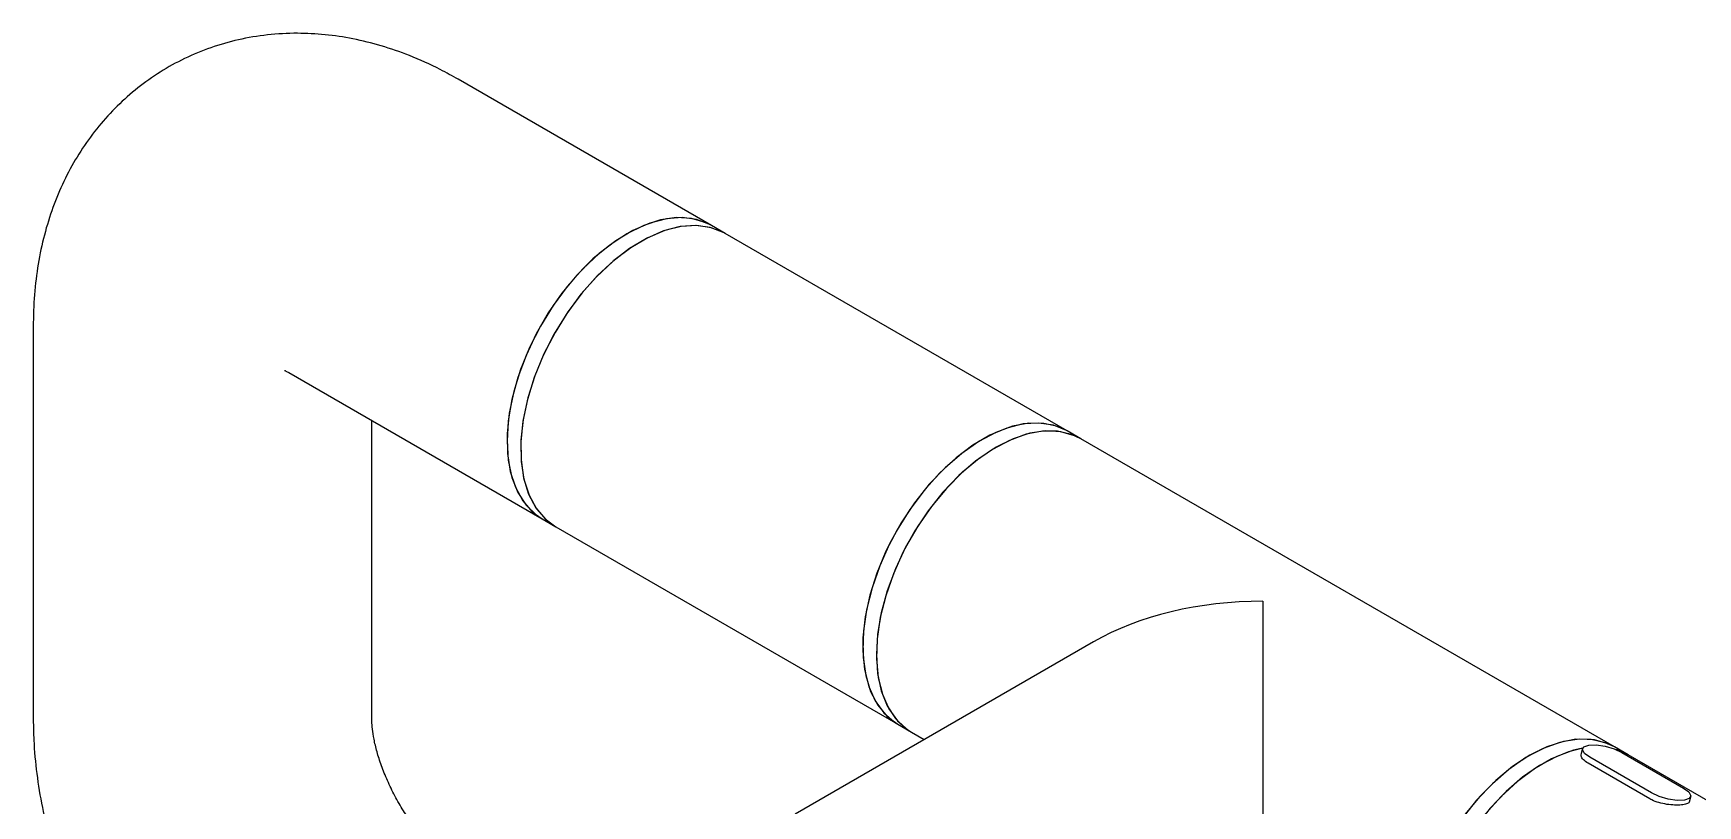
# Model space of a CAD drawing. Extents: x -1084 to 1049, y -151 to 450.
# Drawn here: x -517.2 to -445.6, y 358.5 to 391.7 of the extents above; entities that cross this region are included whole.
import ezdxf

# ---------------------------------------------------------------- set-up
doc = ezdxf.new("R2010")
doc.units = 0
doc.header["$LTSCALE"] = 23.1
doc.header["$MEASUREMENT"] = 0
doc.layers.get('0').update_dxf_attribs({"linetype": 'CONTINUOUS'})

msp = doc.modelspace()

# ---------------------------------------------------------------- linework, layer by layer
at = {"color": 7, "linetype": 'Continuous', "lineweight": 25}
for p, q in [((-488.04816, 383.45342), (-498.9483, 389.74593)), ((-487.45896, 383.11328), (-488.04816, 383.45342)), ((-472.72905, 374.60988), (-487.45896, 383.11328)), ((-517.24937, 379.17854), (-517.24937, 362.16898)), ((-506.23864, 377.11732), (-495.33851, 370.8248)), ((-502.66749, 362.16898), (-502.66749, 375.05574)), ((-472.13985, 374.26974), (-472.72905, 374.60988)), ((-449.16118, 361.00444), (-472.13985, 374.26974)), ((-495.33851, 370.8248), (-494.74931, 370.48466)), ((-494.74931, 370.48466), (-480.01939, 361.98126)), ((-464.29569, 367.27613), (-464.29569, 352.90416)), ((-471.58603, 365.53278), (-484.43837, 358.11328)), ((-480.01939, 361.98126), (-479.43019, 361.64113)), ((-479.43019, 361.64113), (-478.87875, 361.32278)), ((-450.53346, 360.93244), (-450.59138, 360.71767)), ((-447.56743, 359.02603), (-450.21882, 360.55664)), ((-448.57198, 360.6643), (-449.16118, 361.00444)), ((-448.83683, 360.76584), (-446.18544, 359.23523)), ((-309.41427, 280.33027), (-448.57198, 360.6643)), ((-447.6367, 358.76917), (-450.28809, 360.29978)), ((-445.92872, 358.64466), (-445.8708, 358.85943))]:
    msp.add_line(p, q, dxfattribs=at)
at = {"color": 7, "linetype": 'Continuous', "lineweight": 25, "flags": 128}
for points in [[(-488.04816, 383.45342), (-488.31722, 383.58734), (-488.90607, 383.75643), (-489.55167, 383.79082), (-490.24087, 383.68979), (-490.95963, 383.45542), (-491.69333, 383.09246), (-492.42703, 382.6083), (-493.1458, 382.01281), (-493.83499, 381.31811), (-494.48059, 380.53833), (-495.06945, 379.68936), (-495.58958, 378.78847), (-496.03039, 377.854), (-496.38291, 376.90498), (-496.63997, 375.96073), (-496.79633, 375.04046), (-496.8488, 374.16292)], [(-488.04816, 383.45342), (-488.11926, 383.49289), (-488.68441, 383.71033), (-489.31081, 383.794), (-489.98572, 383.74219), (-490.69538, 383.55596), (-491.42536, 383.23911), (-492.1608, 382.79807), (-492.88672, 382.24184), (-493.58834, 381.58172), (-494.25139, 380.83117), (-494.86237, 380.00546), (-495.40883, 379.1214), (-495.87965, 378.19699), (-496.26526, 377.25104), (-496.55779, 376.30281), (-496.75129, 375.37161), (-496.84184, 374.47638), (-496.82757, 373.63537), (-496.70878, 372.86568), (-496.48789, 372.18298), (-496.1694, 371.60117), (-495.75979, 371.13211), (-495.33851, 370.8248)], [(-487.45896, 383.11328), (-487.53007, 383.15276), (-488.09521, 383.37019), (-488.72162, 383.45386), (-489.39652, 383.40205), (-490.10619, 383.21583), (-490.83617, 382.89897), (-491.5716, 382.45793), (-492.29752, 381.9017), (-492.99915, 381.24159), (-493.6622, 380.49104), (-494.27317, 379.66533), (-494.81963, 378.78127), (-495.29046, 377.85685), (-495.67606, 376.9109), (-495.96859, 375.96267), (-496.1621, 375.03147), (-496.25264, 374.13625), (-496.23837, 373.29523), (-496.11958, 372.52554), (-495.8987, 371.84284), (-495.58021, 371.26104), (-495.1706, 370.79197), (-494.74931, 370.48466)], [(-487.45896, 383.11328), (-487.48935, 383.13053), (-488.04928, 383.35814), (-488.67139, 383.45222), (-489.34303, 383.41087), (-490.05052, 383.23491), (-490.77946, 382.92793), (-491.51501, 382.49619), (-492.2422, 381.94847), (-492.94621, 381.29592), (-493.61273, 380.55182), (-494.22818, 379.73133), (-494.78003, 378.85115), (-495.25705, 377.92918), (-495.64953, 376.98421), (-495.94948, 376.03547), (-496.1508, 375.10227), (-496.24937, 374.20361), (-496.24321, 373.35779), (-496.13243, 372.58201), (-495.91928, 371.89209), (-495.60812, 371.30205), (-495.20526, 370.82391), (-494.74931, 370.48466)], [(-472.72905, 374.60988), (-473.12194, 374.79235), (-473.72433, 374.93206), (-474.38067, 374.93667), (-475.07758, 374.80608), (-475.8009, 374.54296), (-476.53588, 374.15267), (-477.26758, 373.64313), (-477.98108, 373.02474), (-478.66188, 372.31008), (-479.29611, 371.51369), (-479.87085, 370.65179), (-480.37441, 369.74192), (-480.79655, 368.80261), (-481.12865, 367.85298), (-481.36397, 366.91236), (-481.49771, 365.99989), (-481.52715, 365.13416), (-481.4517, 364.33279), (-481.27288, 363.61209), (-480.99434, 362.98673), (-480.62174, 362.46944)], [(-472.72905, 374.60988), (-472.75943, 374.62713), (-473.31936, 374.85474), (-473.94148, 374.94882), (-474.61311, 374.90746), (-475.32061, 374.73151), (-476.04954, 374.42453), (-476.78509, 373.99279), (-477.51228, 373.44507), (-478.21629, 372.79252), (-478.88281, 372.04842), (-479.49826, 371.22793), (-480.05011, 370.34774), (-480.52714, 369.42578), (-480.91962, 368.48081), (-481.21957, 367.53207), (-481.42088, 366.59887), (-481.51946, 365.70021), (-481.51329, 364.85439), (-481.40251, 364.07861), (-481.18937, 363.38869), (-480.8782, 362.79865), (-480.47535, 362.32051), (-480.01939, 361.98126)], [(-472.13985, 374.26974), (-472.40891, 374.40367), (-472.99776, 374.57276), (-473.64336, 374.60715), (-474.33256, 374.50612), (-475.05132, 374.27174), (-475.78502, 373.90878), (-476.51872, 373.42463), (-477.23749, 372.82914), (-477.92668, 372.13444), (-478.57228, 371.35466), (-479.16114, 370.50569), (-479.68127, 369.6048), (-480.12208, 368.67033), (-480.4746, 367.72131), (-480.73166, 366.77705), (-480.88802, 365.85679), (-480.94049, 364.97925), (-480.88802, 364.16229), (-480.73166, 363.42255), (-480.4746, 362.77509), (-480.12208, 362.23308), (-479.68127, 361.80757), (-479.43019, 361.64113)], [(-472.13985, 374.26974), (-472.53274, 374.45222), (-473.13513, 374.59192), (-473.79147, 374.59653), (-474.48839, 374.46595), (-475.2117, 374.20283), (-475.94668, 373.81253), (-476.67838, 373.303), (-477.39189, 372.6846), (-478.07268, 371.96994), (-478.70691, 371.17355), (-479.28165, 370.31165), (-479.78522, 369.40178), (-480.20735, 368.46247), (-480.53945, 367.51284), (-480.77477, 366.57222), (-480.90852, 365.65976), (-480.93796, 364.79403), (-480.8625, 363.99265), (-480.68368, 363.27195), (-480.40514, 362.64659), (-480.03255, 362.1293)], [(-496.8488, 374.16292), (-496.79633, 373.34596), (-496.63997, 372.60622), (-496.38291, 371.95876), (-496.03039, 371.41676), (-495.58958, 370.99124), (-495.33851, 370.8248)], [(-480.62174, 362.46944), (-480.16268, 362.07076), (-480.01939, 361.98126)], [(-480.03255, 362.1293), (-479.57348, 361.73062), (-479.43019, 361.64113)], [(-449.16118, 361.00444), (-449.43023, 361.13836), (-450.01909, 361.30746), (-450.66469, 361.34184), (-451.35388, 361.24082), (-452.07265, 361.00644), (-452.80635, 360.64348), (-453.54005, 360.15933), (-454.25881, 359.56384), (-454.94801, 358.86913), (-455.59361, 358.08936), (-456.18246, 357.24038), (-456.70259, 356.33949), (-457.14341, 355.40502), (-457.49593, 354.456), (-457.75299, 353.51175), (-457.90935, 352.59148), (-457.96182, 351.71394), (-457.90935, 350.89698), (-457.75299, 350.15725), (-457.49593, 349.50978), (-457.14341, 348.96778), (-456.70259, 348.54226), (-456.45152, 348.37582)], [(-449.16118, 361.00444), (-449.55407, 361.18691), (-450.15646, 361.32662), (-450.8128, 361.33123), (-451.50971, 361.20064), (-452.23303, 360.93752), (-452.96801, 360.54722), (-453.69971, 360.03769), (-454.41321, 359.4193), (-455.09401, 358.70463), (-455.72824, 357.90824), (-456.30298, 357.04634), (-456.80655, 356.13648), (-457.22868, 355.19717), (-457.56078, 354.24754), (-457.7961, 353.30691), (-457.92984, 352.39445), (-457.95929, 351.52872), (-457.88383, 350.72735), (-457.70501, 350.00665), (-457.42647, 349.38129), (-457.05387, 348.864)], [(-450.52726, 360.94999), (-450.92052, 360.86051), (-451.64383, 360.59739), (-452.37882, 360.20709), (-453.11051, 359.69756), (-453.82402, 359.07916), (-454.50481, 358.3645), (-455.13904, 357.56811), (-455.71378, 356.70621), (-456.21735, 355.79634), (-456.63948, 354.85703), (-456.97159, 353.9074), (-457.2069, 352.96678), (-457.34065, 352.05432), (-457.37199, 351.46766)], [(-450.52726, 360.94999), (-451.13966, 360.79389), (-451.86812, 360.49117), (-452.60369, 360.06344), (-453.33139, 359.5194), (-454.03641, 358.87012), (-454.70439, 358.12883), (-455.32174, 357.31061), (-455.87589, 356.43212), (-456.35556, 355.51124), (-456.75098, 354.56673), (-457.05411, 353.6178)], [(-450.21882, 360.55664), (-450.44806, 360.72731), (-450.53721, 360.88792), (-450.47269, 361.01402), (-450.26432, 361.08641), (-449.94382, 361.09408), (-449.56, 361.03585), (-449.17127, 360.92059), (-448.83683, 360.76584)], [(-448.57198, 360.6643), (-448.585, 360.67177), (-449.08643, 360.88727)], [(-448.57198, 360.6643), (-448.96487, 360.84677), (-449.08643, 360.88727)], [(-446.18544, 359.23523), (-445.9562, 359.06456), (-445.86705, 358.90395), (-445.93157, 358.77785), (-446.13994, 358.70546), (-446.46044, 358.6978), (-446.84426, 358.75603), (-447.23299, 358.87129), (-447.56743, 359.02603)]]:
    msp.add_lwpolyline(points, dxfattribs=at)
at = {"color": 7, "linetype": 'Continuous', "lineweight": 25}
msp.add_ellipse((-464.29569, 361.32278), major_axis=(10.31094, 0), ratio=0.57738155, start_param=1.57079633, end_param=2.35611323, dxfattribs=at)
for points, knots in [([(-498.9483, 389.74593), (-499.20468, 389.8887), (-499.89087, 390.27082), (-500.99616, 390.76652), (-502.2547, 391.20402), (-503.46966, 391.50429), (-504.67477, 391.68443), (-505.90768, 391.74781), (-507.15853, 391.68097), (-508.41151, 391.47119), (-509.60744, 391.12855), (-510.73627, 390.66188), (-511.79042, 390.08021), (-512.76309, 389.39283), (-513.6488, 388.60896), (-514.44343, 387.73722), (-515.14427, 386.78483), (-515.74933, 385.75751), (-516.25688, 384.65951), (-516.66485, 383.49377), (-516.97098, 382.2627), (-517.17063, 380.96928), (-517.24323, 379.93209), (-517.24815, 379.32804), (-517.24937, 379.17854)], [0, 0, 0, 0, 0.03299763, 0.08831862, 0.13741327, 0.1852481, 0.23186169, 0.27739436, 0.32704933, 0.37549392, 0.42279762, 0.46918538, 0.51488542, 0.56012495, 0.60507785, 0.64997157, 0.69505384, 0.74058186, 0.78681878, 0.83402093, 0.88241097, 0.93213409, 0.9832039, 1, 1, 1, 1]), ([(-506.42496, 377.21121), (-506.41523, 377.20826), (-506.39743, 377.20286), (-506.28817, 377.144), (-506.23864, 377.11732)], [0, 0, 0, 0, 0.54673391, 1, 1, 1, 1]), ([(-517.24937, 362.16898), (-517.24498, 361.87881), (-517.23336, 361.11132), (-517.11612, 359.85344), (-516.87631, 358.39925), (-516.52747, 356.94454), (-516.07721, 355.50069), (-515.531, 354.07854), (-514.89459, 352.68686), (-514.17282, 351.3332), (-513.36991, 350.02479), (-512.48966, 348.76851), (-511.53462, 347.57276), (-510.50914, 346.44102), (-509.40757, 345.3971), (-508.62965, 344.71559), (-508.20519, 344.41622), (-508.18708, 344.40344)], [0, 0, 0, 0, 0.04437936, 0.11738324, 0.19059298, 0.2639198, 0.3370692, 0.40995061, 0.482599, 0.5551279, 0.62769529, 0.70045463, 0.77356111, 0.84719993, 0.92153092, 0.99665178, 1, 1, 1, 1]), ([(-498.9483, 355.7268), (-498.98833, 355.75066), (-499.0983, 355.81621), (-499.3465, 355.98994), (-499.69237, 356.27621), (-500.08246, 356.6527), (-500.49615, 357.1148), (-500.91397, 357.65349), (-501.31612, 358.25353), (-501.68463, 358.89472), (-502.00404, 359.55216), (-502.26318, 360.19827), (-502.45616, 360.80438), (-502.58327, 361.3437), (-502.65067, 361.79), (-502.66661, 362.04469), (-502.66734, 362.14783), (-502.66749, 362.16898)], [0, 0, 0, 0, 0.03852048, 0.10583482, 0.17395785, 0.24383171, 0.31565157, 0.3892632, 0.46426886, 0.540126, 0.6162231, 0.69175824, 0.76622831, 0.83931987, 0.91102256, 0.98176101, 1, 1, 1, 1]), ([(-450.28809, 360.29978), (-450.36169, 360.34977), (-450.50888, 360.44974), (-450.60598, 360.6026), (-450.58739, 360.68178), (-450.57963, 360.7148)], [0, 0, 0, 0, 0.36830259, 0.73651368, 1, 1, 1, 1]), ([(-445.94046, 358.64753), (-445.93948, 358.63773), (-445.93509, 358.59388), (-446.0435, 358.5435), (-446.25722, 358.50071), (-446.55701, 358.49402), (-446.89885, 358.52529), (-447.24618, 358.5996), (-447.49258, 358.69039), (-447.60745, 358.75318), (-447.6367, 358.76917)], [0, 0, 0, 0, 0.04363645, 0.19527609, 0.34587419, 0.49538541, 0.64542521, 0.79679936, 0.9482584, 1, 1, 1, 1])]:
    msp.add_open_spline(points, degree=3, knots=knots, dxfattribs=at)

doc.saveas('drawing.dxf')
